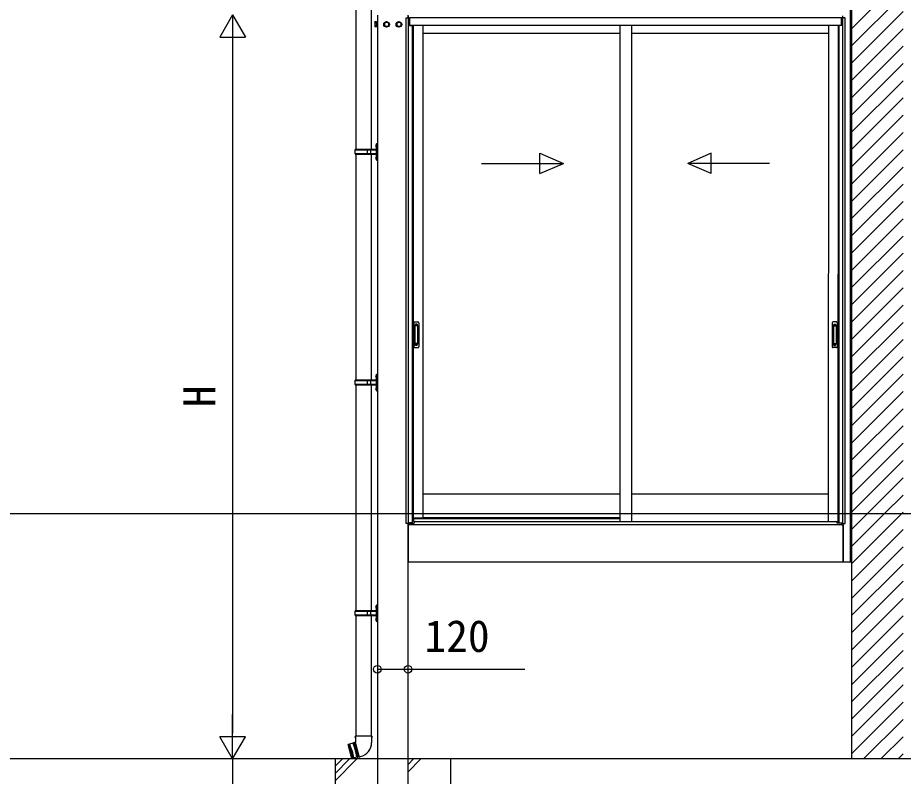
# Model space of a CAD drawing. Units: millimetres, scale not verified. Extents: x -8750 to 8750, y -13000 to 12944.
# Drawn here: x 2951 to 6408, y 2417 to 5376 of the extents above; entities that cross this region are included whole.
import ezdxf
from ezdxf.enums import TextEntityAlignment as Align

# ---------------------------------------------------------------- set-up
doc = ezdxf.new("R2010")
doc.units = ezdxf.units.MM
doc.header["$LTSCALE"] = 70
doc.layers.add('0-4_YKK_A1', color=4, linetype='Continuous')
doc.layers.add('0-5_YKK_D', color=6, linetype='Continuous')
doc.styles.add('ＭＳ ゴシック', font='')
doc.styles.get('ＭＳ ゴシック').set_extended_font_data('MS Gothic')

msp = doc.modelspace()

# ---------------------------------------------------------------- linework, layer by layer
at = {"layer": '0-4_YKK_A1'}
for p, q in [((6207.7, 2484.4), (6207.7, 6054.45)), ((6201.7, 3252.4), (6201.7, 5628)), ((6207.7, 3252.4), (6207.7, 5629.5)), ((6207.7, 5334.77), (6407.7, 5534.77)), ((6207.7, 5267.42), (6407.7, 5467.42)), ((4271.35, 5415.05), (4271.35, 4861.78)), ((4331.05, 5415.05), (4331.05, 4861.78)), ((6207.7, 5200.07), (6407.7, 5400.07)), ((4345.3, 5358.9), (4346.06, 5360.21)), ((4345.3, 5358.9), (4345.3, 5341.9)), ((4352.3, 5360.21), (4346.06, 5360.21)), ((4352.3, 5360.21), (4352.3, 5340.59)), ((4354.1, 5359), (4352.3, 5359)), ((4352.3, 5359), (4352.3, 5341.8)), ((4354.1, 5341.8), (4354.1, 5359)), ((4355.2, 5339.4), (4355.2, 5361.4)), ((4355.2, 5361.4), (4355.2, 5339.4)), ((4475.2, 5376.4), (4475.2, 5386.9)), ((4475.7, 5384.4), (4475.7, 5376.4)), ((4475.7, 5384.4), (4475.7, 5376.4)), ((4476.5, 3403.4), (4476.5, 5376.4)), ((4480.7, 5376.4), (4480.7, 5346.4)), ((6167.2, 5376.39), (4481.2, 5376.39)), ((4481.2, 5346.4), (4481.2, 5376.39)), ((6167.2, 5346.4), (6167.2, 5376.39)), ((6167.7, 5376.4), (6167.7, 5346.4)), ((6171.9, 3403.4), (6171.9, 5376.4)), ((6172.7, 5376.4), (6172.7, 5384.4)), ((6172.7, 5376.4), (6172.7, 5384.4)), ((4345.3, 5341.9), (4346.06, 5340.59)), ((4352.3, 5355.31), (4346.06, 5355.31)), ((4352.3, 5345.49), (4346.06, 5345.49)), ((4352.3, 5340.59), (4346.06, 5340.59)), ((4352.3, 5341.8), (4354.1, 5341.8)), ((4480.7, 5346.4), (4491.7, 5346.4)), ((6167.2, 5346.39), (4481.2, 5346.39)), ((4494.9, 5346.39), (4494.9, 3425.39)), ((4532.7, 5346.39), (4532.7, 3425.39)), ((5301.7, 5346.39), (5301.7, 3410.9)), ((5346.7, 5346.39), (5346.7, 3410.9)), ((6115.7, 5346.39), (6114.87, 3410.9)), ((6153.5, 5346.39), (6152.66, 3407.39)), ((6167.7, 5346.4), (6156.7, 5346.4)), ((6207.7, 5132.72), (6407.7, 5332.72)), ((5301.7, 5314.39), (4532.7, 5314.39)), ((6115.68, 5314.39), (5346.7, 5314.39)), ((6207.7, 5065.36), (6407.7, 5265.36)), ((6207.7, 4998.01), (6407.7, 5198.01)), ((6207.7, 4930.66), (6407.7, 5130.66)), ((6207.7, 4863.31), (6407.7, 5063.31)), ((6207.7, 4795.96), (6407.7, 4995.96)), ((6207.7, 4728.6), (6407.7, 4928.6)), ((4348.9, 4878.92), (4350.94, 4877.93)), ((4350.17, 4880.93), (4350.8, 4880.93)), ((4350.17, 4880.93), (4350.17, 4872.63)), ((4350.8, 4880.93), (4350.8, 4872.63)), ((4350.8, 4880.93), (4351.2, 4880.53)), ((4350.94, 4877.93), (4351.55, 4876.78)), ((4353.2, 4885.28), (4351.2, 4883.28)), ((4351.2, 4883.28), (4351.2, 4822.28)), ((4351.2, 4880.53), (4351.2, 4873.03)), ((4351.2, 4878.78), (4351.2, 4874.78)), ((4353.2, 4885.28), (4353.2, 4820.28)), ((4353.2, 4885.28), (4355.2, 4885.28)), ((4355.2, 4820.28), (4355.2, 4885.28)), ((4268.2, 4859.78), (4269.2, 4861.78)), ((4316.69, 4859.78), (4268.2, 4859.78)), ((4268.2, 4845.78), (4268.2, 4859.78)), ((4316.69, 4845.78), (4268.2, 4845.78)), ((4268.2, 4845.78), (4269.2, 4843.78)), ((4350.7, 4861.78), (4269.2, 4861.78)), ((4269.2, 4843.78), (4350.7, 4843.78)), ((4271.35, 4843.78), (4271.35, 3961.78)), ((4316.69, 4843.78), (4316.69, 4861.78)), ((4317.45, 4861.78), (4319.45, 4859.78)), ((4317.45, 4843.78), (4319.45, 4845.78)), ((4350.7, 4859.78), (4319.45, 4859.78)), ((4350.7, 4845.78), (4319.45, 4845.78)), ((4329.82, 4859.78), (4327.82, 4861.78)), ((4329.82, 4845.78), (4327.82, 4843.78)), ((4329.82, 4845.78), (4329.82, 4859.78)), ((4331.05, 4843.78), (4331.05, 3961.78)), ((4350.17, 4872.63), (4350.8, 4872.63)), ((4350.8, 4872.63), (4351.2, 4873.03)), ((4989.92, 4848.03), (5081.57, 4808.03)), ((4989.92, 4768.03), (4989.92, 4848.03)), ((5658.23, 4848.03), (5566.57, 4808.03)), ((5658.23, 4768.03), (5658.23, 4848.03)), ((6207.7, 4661.25), (6407.7, 4861.25)), ((4348.9, 4830.92), (4350.94, 4829.93)), ((4350.17, 4832.93), (4350.8, 4832.93)), ((4350.17, 4832.93), (4350.17, 4824.63)), ((4350.17, 4824.63), (4350.8, 4824.63)), ((4350.8, 4832.93), (4350.8, 4824.63)), ((4350.8, 4832.93), (4351.2, 4832.53)), ((4350.8, 4824.63), (4351.2, 4825.03)), ((4350.94, 4829.93), (4351.55, 4828.78)), ((4351.2, 4832.53), (4351.2, 4825.03)), ((4351.2, 4830.78), (4351.2, 4826.78)), ((4351.2, 4822.28), (4353.2, 4820.28)), ((4355.2, 4820.28), (4353.2, 4820.28)), ((4761.57, 4808.03), (5081.57, 4808.03)), ((4989.92, 4768.03), (5081.57, 4808.03)), ((5886.57, 4808.03), (5566.57, 4808.03)), ((5658.23, 4768.03), (5566.57, 4808.03)), ((6207.7, 4593.9), (6407.7, 4793.9)), ((6207.7, 4526.55), (6407.7, 4726.55)), ((6207.7, 4459.2), (6407.7, 4659.2)), ((6207.7, 4391.84), (6407.7, 4591.84)), ((6207.7, 4324.49), (6407.7, 4524.49)), ((6207.7, 4257.14), (6407.7, 4457.14)), ((6207.7, 4189.79), (6407.7, 4389.79)), ((6207.7, 4122.44), (6407.7, 4322.44)), ((6207.7, 4055.08), (6407.7, 4255.08)), ((4497.7, 4186.39), (4497.7, 4092.39)), ((4500.7, 4189.39), (4513.7, 4189.39)), ((4516.7, 4186.39), (4516.7, 4092.39)), ((6131.19, 4186.39), (6131.19, 4092.39)), ((6147.19, 4189.39), (6134.19, 4189.39)), ((6150.19, 4186.39), (6150.19, 4092.39)), ((6207.7, 3987.73), (6407.7, 4187.73)), ((4501.5, 4175.39), (4501.5, 4103.39)), ((4501.6, 4175.85), (4501.79, 4173.98)), ((4501.79, 4172.98), (4501.79, 4105.8)), ((4511.9, 4176.39), (4502.5, 4176.39)), ((4511.53, 4173.98), (4502.78, 4173.98)), ((4510.7, 4181.39), (4503.7, 4181.39)), ((4503.7, 4181.38), (4503.7, 4176.89)), ((4510.7, 4178.98), (4503.7, 4178.98)), ((4510.7, 4178.49), (4503.7, 4178.49)), ((4510.7, 4181.38), (4510.7, 4176.89)), ((4512.53, 4173.98), (4512.77, 4175.88)), ((4512.53, 4172.98), (4512.53, 4105.8)), ((4512.9, 4175.39), (4512.9, 4103.39)), ((6134.99, 4175.39), (6134.99, 4103.39)), ((6135.36, 4173.98), (6135.12, 4175.88)), ((6135.36, 4172.98), (6135.36, 4105.8)), ((6135.99, 4176.39), (6145.39, 4176.39)), ((6136.35, 4173.98), (6145.1, 4173.98)), ((6137.19, 4181.39), (6144.19, 4181.39)), ((6137.19, 4181.38), (6137.19, 4176.89)), ((6137.19, 4178.98), (6144.19, 4178.98)), ((6137.19, 4178.49), (6144.19, 4178.49)), ((6144.19, 4181.38), (6144.19, 4176.89)), ((6146.29, 4175.85), (6146.1, 4173.98)), ((6146.1, 4172.98), (6146.1, 4105.8)), ((6146.39, 4175.39), (6146.39, 4103.39)), ((6207.7, 3920.38), (6407.7, 4120.38)), ((4500.7, 4089.39), (4513.7, 4089.39)), ((4501.6, 4102.94), (4501.79, 4104.8)), ((4511.9, 4102.39), (4502.5, 4102.39)), ((4511.53, 4104.8), (4502.78, 4104.8)), ((4503.7, 4097.41), (4503.7, 4101.89)), ((4510.7, 4100.3), (4503.7, 4100.3)), ((4510.7, 4099.8), (4503.7, 4099.8)), ((4510.7, 4097.39), (4503.7, 4097.39)), ((4510.7, 4097.41), (4510.7, 4101.89)), ((4512.77, 4102.91), (4512.53, 4104.8)), ((6147.19, 4089.39), (6134.19, 4089.39)), ((6135.12, 4102.91), (6135.36, 4104.8)), ((6135.99, 4102.39), (6145.39, 4102.39)), ((6136.35, 4104.8), (6145.1, 4104.8)), ((6137.19, 4097.41), (6137.19, 4101.89)), ((6137.19, 4100.3), (6144.19, 4100.3)), ((6137.19, 4099.8), (6144.19, 4099.8)), ((6137.19, 4097.39), (6144.19, 4097.39)), ((6144.19, 4097.41), (6144.19, 4101.89)), ((6146.29, 4102.94), (6146.1, 4104.8)), ((6207.7, 3853.03), (6407.7, 4053.03)), ((4348.9, 3978.92), (4350.94, 3977.93)), ((4350.17, 3980.93), (4350.8, 3980.93)), ((4350.17, 3980.93), (4350.17, 3972.63)), ((4350.8, 3980.93), (4350.8, 3972.63)), ((4350.8, 3980.93), (4351.2, 3980.53)), ((4350.94, 3977.93), (4351.55, 3976.78)), ((4353.2, 3985.28), (4351.2, 3983.28)), ((4351.2, 3983.28), (4351.2, 3922.28)), ((4351.2, 3980.53), (4351.2, 3973.03)), ((4351.2, 3978.78), (4351.2, 3974.78)), ((4353.2, 3985.28), (4353.2, 3920.28)), ((4353.2, 3985.28), (4355.2, 3985.28)), ((4355.2, 3920.28), (4355.2, 3985.28)), ((6207.7, 3785.68), (6407.7, 3985.68)), ((4268.2, 3959.78), (4269.2, 3961.78)), ((4316.69, 3959.78), (4268.2, 3959.78)), ((4268.2, 3945.78), (4268.2, 3959.78)), ((4316.69, 3945.78), (4268.2, 3945.78)), ((4268.2, 3945.78), (4269.2, 3943.78)), ((4350.7, 3961.78), (4269.2, 3961.78)), ((4269.2, 3943.78), (4350.7, 3943.78)), ((4271.35, 3943.78), (4271.35, 3061.78)), ((4316.69, 3943.78), (4316.69, 3961.78)), ((4317.45, 3961.78), (4319.45, 3959.78)), ((4317.45, 3943.78), (4319.45, 3945.78)), ((4350.7, 3959.78), (4319.45, 3959.78)), ((4350.7, 3945.78), (4319.45, 3945.78)), ((4329.82, 3959.78), (4327.82, 3961.78)), ((4329.82, 3945.78), (4327.82, 3943.78)), ((4329.82, 3945.78), (4329.82, 3959.78)), ((4331.05, 3943.78), (4331.05, 3061.78)), ((4350.17, 3972.63), (4350.8, 3972.63)), ((4350.8, 3972.63), (4351.2, 3973.03)), ((4348.9, 3930.92), (4350.94, 3929.93)), ((4350.17, 3932.93), (4350.8, 3932.93)), ((4350.17, 3932.93), (4350.17, 3924.63)), ((4350.17, 3924.63), (4350.8, 3924.63)), ((4350.8, 3932.93), (4350.8, 3924.63)), ((4350.8, 3932.93), (4351.2, 3932.53)), ((4350.8, 3924.63), (4351.2, 3925.03)), ((4350.94, 3929.93), (4351.55, 3928.78)), ((4351.2, 3932.53), (4351.2, 3925.03)), ((4351.2, 3930.78), (4351.2, 3926.78)), ((4351.2, 3922.28), (4353.2, 3920.28)), ((4355.2, 3920.28), (4353.2, 3920.28)), ((6207.7, 3718.33), (6407.7, 3918.33)), ((6207.7, 3650.97), (6407.7, 3850.97)), ((6207.7, 3583.62), (6407.7, 3783.62)), ((6207.7, 3516.27), (6407.7, 3716.27)), ((6207.7, 3448.92), (6407.7, 3648.92)), ((6268.03, 3441.9), (6407.7, 3581.57)), ((5301.7, 3517.4), (4532.7, 3517.4)), ((6114.91, 3517.4), (5346.7, 3517.4)), ((6335.38, 3441.9), (6407.7, 3514.21)), ((-7574.9, 3441.9), (7561.34, 3441.9)), ((4491.7, 3425.39), (4532.7, 3425.39)), ((4498.7, 3422.4), (5301.45, 3422.4)), ((5301.7, 3425.4), (4532.7, 3425.4)), ((6207.7, 3381.57), (6268.03, 3441.9)), ((6207.7, 3314.21), (6335.38, 3441.9)), ((6207.7, 3246.86), (6402.73, 3441.9)), ((6402.73, 3441.9), (6407.7, 3446.86)), ((4475.2, 3397.4), (4475.2, 3252.4)), ((6173.2, 3397.4), (4475.2, 3397.4)), ((4475.7, 3397.4), (4475.7, 3403.4)), ((4480.7, 3397.4), (4475.7, 3397.4)), ((4480.7, 3405), (4480.7, 3397.4)), ((4481.2, 3405), (4481.2, 3397.4)), ((4481.2, 3404.4), (4498.7, 3404.4)), ((4496.2, 3419.4), (4491.7, 3419.4)), ((4496.2, 3411.4), (4491.7, 3411.4)), ((4496.2, 3419.9), (4496.2, 3411.4)), ((4498.7, 3404.4), (4498.7, 3405.9)), ((4503.7, 3410.9), (6144.7, 3410.9)), ((6156.7, 3407.39), (6149.47, 3407.39)), ((6156.7, 3407.39), (6149.47, 3407.39)), ((6149.7, 3404.4), (6149.7, 3405.9)), ((6167.2, 3404.4), (6149.7, 3404.4)), ((6167.7, 3405), (6167.7, 3397.4)), ((6167.7, 3397.4), (6172.7, 3397.4)), ((6172.7, 3397.4), (6172.7, 3403.4)), ((6173.2, 3252.4), (6173.2, 3403.41)), ((6173.2, 3397.4), (6173.2, 3252.4)), ((6207.7, 3179.51), (6407.7, 3379.51)), ((6207.7, 3112.16), (6407.7, 3312.16)), ((6173.2, 3252.4), (4475.2, 3252.4)), ((6207.7, 3252.4), (6173.2, 3252.4)), ((6207.7, 3044.81), (6407.7, 3244.81)), ((6207.7, 2977.45), (6407.7, 3177.45)), ((4348.9, 3078.92), (4350.94, 3077.93)), ((4350.17, 3080.93), (4350.8, 3080.93)), ((4350.17, 3080.93), (4350.17, 3072.63)), ((4350.8, 3080.93), (4350.8, 3072.63)), ((4350.8, 3080.93), (4351.2, 3080.53)), ((4350.94, 3077.93), (4351.55, 3076.78)), ((4353.2, 3085.28), (4351.2, 3083.28)), ((4351.2, 3083.28), (4351.2, 3022.28)), ((4351.2, 3080.53), (4351.2, 3073.03)), ((4351.2, 3078.78), (4351.2, 3074.78)), ((4353.2, 3085.28), (4353.2, 3020.28)), ((4353.2, 3085.28), (4355.2, 3085.28)), ((4355.2, 3020.28), (4355.2, 3085.28)), ((6207.7, 2910.1), (6407.7, 3110.1)), ((4268.2, 3059.78), (4269.2, 3061.78)), ((4316.69, 3059.78), (4268.2, 3059.78)), ((4268.2, 3045.78), (4268.2, 3059.78)), ((4316.69, 3045.78), (4268.2, 3045.78)), ((4268.2, 3045.78), (4269.2, 3043.78)), ((4350.7, 3061.78), (4269.2, 3061.78)), ((4269.2, 3043.78), (4350.7, 3043.78)), ((4271.35, 3043.78), (4271.35, 2573.59)), ((4316.69, 3043.78), (4316.69, 3061.78)), ((4317.45, 3061.78), (4319.45, 3059.78)), ((4317.45, 3043.78), (4319.45, 3045.78)), ((4350.7, 3059.78), (4319.45, 3059.78)), ((4350.7, 3045.78), (4319.45, 3045.78)), ((4329.82, 3059.78), (4327.82, 3061.78)), ((4329.82, 3045.78), (4327.82, 3043.78)), ((4329.82, 3045.78), (4329.82, 3059.78)), ((4331.05, 3043.78), (4331.05, 2573.59)), ((4350.17, 3072.63), (4350.8, 3072.63)), ((4350.8, 3072.63), (4351.2, 3073.03)), ((6207.7, 2842.75), (6407.7, 3042.75)), ((4348.9, 3030.92), (4350.94, 3029.93)), ((4350.17, 3032.93), (4350.8, 3032.93)), ((4350.17, 3032.93), (4350.17, 3024.63)), ((4350.17, 3024.63), (4350.8, 3024.63)), ((4350.8, 3032.93), (4350.8, 3024.63)), ((4350.8, 3032.93), (4351.2, 3032.53)), ((4350.8, 3024.63), (4351.2, 3025.03)), ((4350.94, 3029.93), (4351.55, 3028.78)), ((4351.2, 3032.53), (4351.2, 3025.03)), ((4351.2, 3030.78), (4351.2, 3026.78)), ((4351.2, 3022.28), (4353.2, 3020.28)), ((4355.2, 3020.28), (4353.2, 3020.28)), ((6207.7, 2775.4), (6407.7, 2975.4)), ((6207.7, 2708.05), (6407.7, 2908.05)), ((6207.7, 2640.69), (6407.7, 2840.69)), ((6207.7, 2573.34), (6407.7, 2773.34)), ((6207.7, 2505.99), (6407.7, 2705.99)), ((6253.46, 2484.4), (6407.7, 2638.64)), ((4269.5, 2573.59), (4267.8, 2569.09)), ((4269.53, 2568.59), (4267.8, 2569.09)), ((4332.9, 2573.59), (4269.5, 2573.59)), ((4269.5, 2573.59), (4269.64, 2550.34)), ((4332.9, 2573.59), (4332.75, 2548.59)), ((6320.81, 2484.4), (6407.7, 2571.29)), ((4240.92, 2540.06), (4241.27, 2540.67)), ((4240.92, 2540.06), (4255.23, 2486.64)), ((4259.14, 2545.46), (4241.27, 2540.67)), ((4255.84, 2486.29), (4241.27, 2540.67)), ((4245.13, 2541.71), (4259.71, 2487.33)), ((4249.52, 2513.74), (4245.13, 2541.71)), ((4247.07, 2542.22), (4261.64, 2487.84)), ((4257.25, 2515.81), (4247.07, 2542.22)), ((4261.78, 2547.2), (4259.14, 2545.46)), ((4261.78, 2547.2), (4263.71, 2547.72)), ((4276.87, 2490.89), (4261.78, 2547.2)), ((4266.67, 2548.25), (4263.71, 2547.72)), ((4263.71, 2547.72), (4278.8, 2491.41)), ((4269.57, 2549.03), (4266.67, 2548.25)), ((4266.67, 2548.25), (4271.26, 2519.56)), ((4269.64, 2550.34), (4269.25, 2550.24)), ((4269.25, 2550.24), (4284.86, 2491.99)), ((4249.52, 2513.74), (4259.71, 2487.33)), ((4273.71, 2491.08), (4255.84, 2486.29)), ((4257.25, 2515.81), (4261.64, 2487.84)), ((4281.63, 2492.42), (4271.26, 2519.56)), ((4276.87, 2490.89), (4273.71, 2491.08)), ((4276.87, 2490.89), (4278.8, 2491.41)), ((4276.87, 2490.89), (4278.8, 2491.41)), ((4281.63, 2492.42), (4278.8, 2491.41)), ((4284.53, 2493.2), (4281.63, 2492.42)), ((4284.86, 2491.99), (4289.76, 2493.31)), ((6388.17, 2484.4), (6407.7, 2503.93)), ((7561.34, 2484.4), (-7093.99, 2484.4)), ((4190.2, 2484.4), (4190.2, 2084.4)), ((4190.2, 2399.35), (4275.25, 2484.4)), ((4190.2, 2427.63), (4246.97, 2484.4)), ((4190.2, 2455.92), (4218.68, 2484.4)), ((4255.84, 2486.29), (4255.23, 2486.64)), ((4475.2, 2434.35), (4525.25, 2484.4)), ((4475.2, 2462.63), (4496.97, 2484.4)), ((4640.2, 2484.4), (4640.2, 2084.4))]:
    msp.add_line(p, q, dxfattribs=at)
for points in [[(4355.2, 5361.4), (4354.1, 5361.4), (4354.1, 5339.4), (4355.2, 5339.4)], [(4355.2, 5386.98), (4355.2, 2484.4), (4355.2, 2184.4)], [(4467.7, 3403.4), (4467.7, 5376.4), (4480.7, 5376.4)], [(6180.7, 3403.4), (6180.7, 5376.4), (6167.7, 5376.4)], [(4491.7, 5346.4), (4491.7, 3405), (4480.7, 3405)], [(6156.7, 5346.4), (6156.7, 3405), (6167.7, 3405)], [(4348.9, 4874.63), (4350.94, 4875.63), (4351.55, 4876.78)], [(4348.9, 4826.63), (4350.94, 4827.63), (4351.55, 4828.78)], [(4348.9, 3974.63), (4350.94, 3975.63), (4351.55, 3976.78)], [(4348.9, 3926.63), (4350.94, 3927.63), (4351.55, 3928.78)], [(4355.2, 2184.4), (4475.2, 2184.4), (4475.2, 2484.4), (4475.2, 3403.4)], [(4479.6, 3397.4), (4479.6, 3403.4), (4467.7, 3403.4)], [(6167.2, 3405), (6167.2, 3397.4), (4481.2, 3397.4)], [(6168.8, 3397.4), (6168.8, 3403.4), (6180.7, 3403.4)], [(4348.9, 3074.63), (4350.94, 3075.63), (4351.55, 3076.78)], [(4348.9, 3026.63), (4350.94, 3027.63), (4351.55, 3028.78)], [(4332.9, 2573.59), (4334.4, 2569.09), (4332.87, 2568.59)], [(4259.14, 2545.46), (4269.32, 2519.05), (4273.71, 2491.08)]]:
    msp.add_lwpolyline(points, dxfattribs=at)
for points in [[(4391.2, 5360.21), (4382.7, 5355.31), (4382.7, 5345.49), (4391.2, 5340.59), (4399.7, 5345.49), (4399.7, 5355.31)], [(4439.2, 5360.21), (4430.7, 5355.31), (4430.7, 5345.49), (4439.2, 5340.59), (4447.7, 5345.49), (4447.7, 5355.31)]]:
    msp.add_lwpolyline(points, close=True, dxfattribs=at)
for centre, radius in [((4391.2, 5350.4), 11), ((4391.2, 5350.4), 8.5), ((4439.2, 5350.4), 11), ((4439.2, 5350.4), 8.5)]:
    msp.add_circle(centre, radius, dxfattribs=at)
for centre, radius, start, end in [((4349.64, 5357.76), 4.34, 145.61575, 214.38425), ((4391.2, 5350.4), 8.6, 51.25399, 68.74601), ((4439.2, 5350.4), 8.6, 51.25399, 68.74601), ((4361.54, 5350.4), 16.24, 162.41205, 197.58795), ((4349.64, 5343.04), 4.34, 145.61575, 214.38425), ((4391.2, 5350.4), 8.6, 291.25399, 308.74601), ((4391.2, 5350.4), 8.6, 351.25399, 8.74601), ((4439.2, 5350.4), 8.6, 291.25399, 308.74601), ((4439.2, 5350.4), 8.6, 351.25399, 8.74601), ((4354.5, 4876.78), 6, 136.21765, 223.78235), ((4350.7, 4862.28), 0.5, 270, 0), ((4350.7, 4860.28), 0.5, 270, 0), ((4350.7, 4845.28), 0.5, 0, 90), ((4350.7, 4843.28), 0.5, 0, 90), ((4354.5, 4828.78), 6, 136.21765, 223.78235), ((4500.7, 4186.39), 3, 90, 180), ((4513.7, 4186.39), 3, 0, 90), ((6134.19, 4186.39), 3, 90, 180), ((6147.19, 4186.39), 3, 0, 90), ((4502.5, 4175.39), 1, 90, 180), ((4502.79, 4172.98), 1, 90, 180), ((4511.53, 4172.98), 1, 0, 90), ((4511.89, 4175.39), 1, 0, 90), ((6135.99, 4175.39), 1, 90, 180), ((6136.36, 4172.98), 1, 90, 180), ((6145.1, 4172.98), 1, 0, 90), ((6145.39, 4175.39), 1, 0, 90), ((4500.7, 4092.39), 3, 180, 270), ((4502.5, 4103.39), 1, 180, 270), ((4502.79, 4105.8), 1, 180, 270), ((4511.53, 4105.8), 1, 270, 0), ((4511.89, 4103.39), 1, 270, 0), ((4513.7, 4092.39), 3, 270, 0), ((6134.19, 4092.39), 3, 180, 270), ((6135.99, 4103.39), 1, 180, 270), ((6136.36, 4105.8), 1, 180, 270), ((6145.1, 4105.8), 1, 270, 0), ((6145.39, 4103.39), 1, 270, 0), ((6147.19, 4092.39), 3, 270, 0), ((4354.5, 3976.78), 6, 136.21765, 223.78235), ((4350.7, 3962.28), 0.5, 270, 0), ((4350.7, 3960.28), 0.5, 270, 0), ((4350.7, 3945.28), 0.5, 0, 90), ((4350.7, 3943.28), 0.5, 0, 90), ((4354.5, 3928.78), 6, 136.21765, 223.78235), ((4498.7, 3419.9), 2.5, 90, 180), ((4503.7, 3405.9), 5, 90, 180), ((6144.7, 3405.9), 5, 0, 90), ((4354.5, 3076.78), 6, 136.21765, 223.78235), ((4350.7, 3062.28), 0.5, 270, 0), ((4350.7, 3060.28), 0.5, 270, 0), ((4350.7, 3045.28), 0.5, 0, 90), ((4350.7, 3043.28), 0.5, 0, 90), ((4354.5, 3028.78), 6, 136.21765, 223.78235), ((4274.75, 2549.33), 58, 285, 359.65623)]:
    msp.add_arc(centre, radius, start, end, dxfattribs=at)
at = {"layer": '0-5_YKK_D'}
for p, q in [((3790.2, 5387.39), (3740.2, 5300.79)), ((3790.2, 5387.39), (3840.2, 5300.79)), ((3790.2, 5387.39), (3790.2, 5214.19)), ((3740.2, 5300.79), (3840.2, 5300.79)), ((3790.2, 5287.39), (3790.2, 2584.4)), ((3790.2, 2484.4), (3790.2, 2657.61)), ((3790.2, 2484.4), (3740.2, 2571)), ((3840.2, 2571), (3740.2, 2571)), ((3790.2, 2484.4), (3840.2, 2571)), ((4115.2, 2484.4), (3789.2, 2484.4)), ((4115.2, 2484.4), (3789.2, 2484.4))]:
    msp.add_line(p, q, dxfattribs=at)
for points in [[(4355.2, 2834.4), (4475.2, 2834.4), (4931.34, 2834.4)], [(3790.2, 2484.4), (3790.2, 2184.4), (3790.2, 1714.74)]]:
    msp.add_lwpolyline(points, dxfattribs=at)
for centre in [(4355.2, 2834.4), (4475.2, 2834.4)]:
    msp.add_circle(centre, 15, dxfattribs=at)

# ---------------------------------------------------------------- texts
at = {"layer": '0-5_YKK_D', "style": 'ＭＳ ゴシック'}
msp.add_text('H', height=124.6, rotation=90, dxfattribs=at).set_placement((3760.2, 3856.69), align=Align.BOTTOM_LEFT)
msp.add_text('120', height=124.6, dxfattribs=at).set_placement((4539.12, 2864.4), align=Align.BOTTOM_LEFT)

doc.saveas('drawing.dxf')
